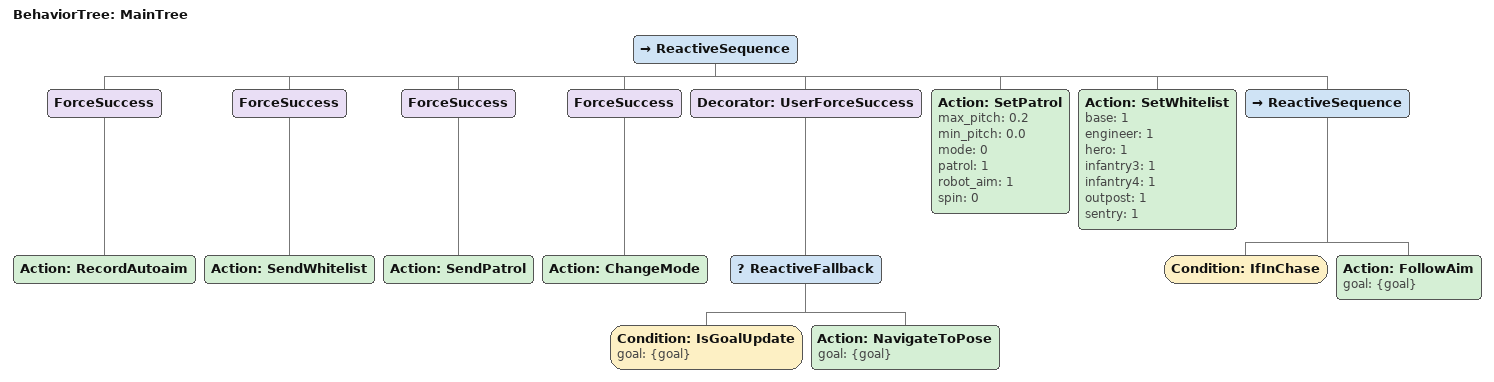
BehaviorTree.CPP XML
<?xml version="1.0"?>
<root main_tree_to_execute="MainTree">
    <BehaviorTree ID="MainTree">
        <ReactiveSequence>
            <ForceSuccess>
                <Action ID="RecordAutoaim"/>
            </ForceSuccess>
            <ForceSuccess>
                <Action ID="SendWhitelist"/>
            </ForceSuccess>
            <ForceSuccess>
                <Action ID="SendPatrol"/>
            </ForceSuccess>
            <ForceSuccess>
                <Action ID="ChangeMode"/>
            </ForceSuccess>
            <Decorator ID="UserForceSuccess">
                <ReactiveFallback>
                    <Condition ID="IsGoalUpdate" goal="{goal}"/>
                    <Action ID="NavigateToPose" goal="{goal}"/>
                </ReactiveFallback>
            </Decorator>
            <Action ID="SetPatrol" max_pitch="0.2" min_pitch="0.0" mode="0" patrol="1" robot_aim="1" spin="0"/>
            <Action ID="SetWhitelist" base="1" engineer="1" hero="1" infantry3="1" infantry4="1" outpost="1" sentry="1"/>
            <ReactiveSequence>
                <Condition ID="IfInChase"/>
                <Action ID="FollowAim" goal="{goal}"/>
            </ReactiveSequence>
        </ReactiveSequence>
    </BehaviorTree>
</root>
